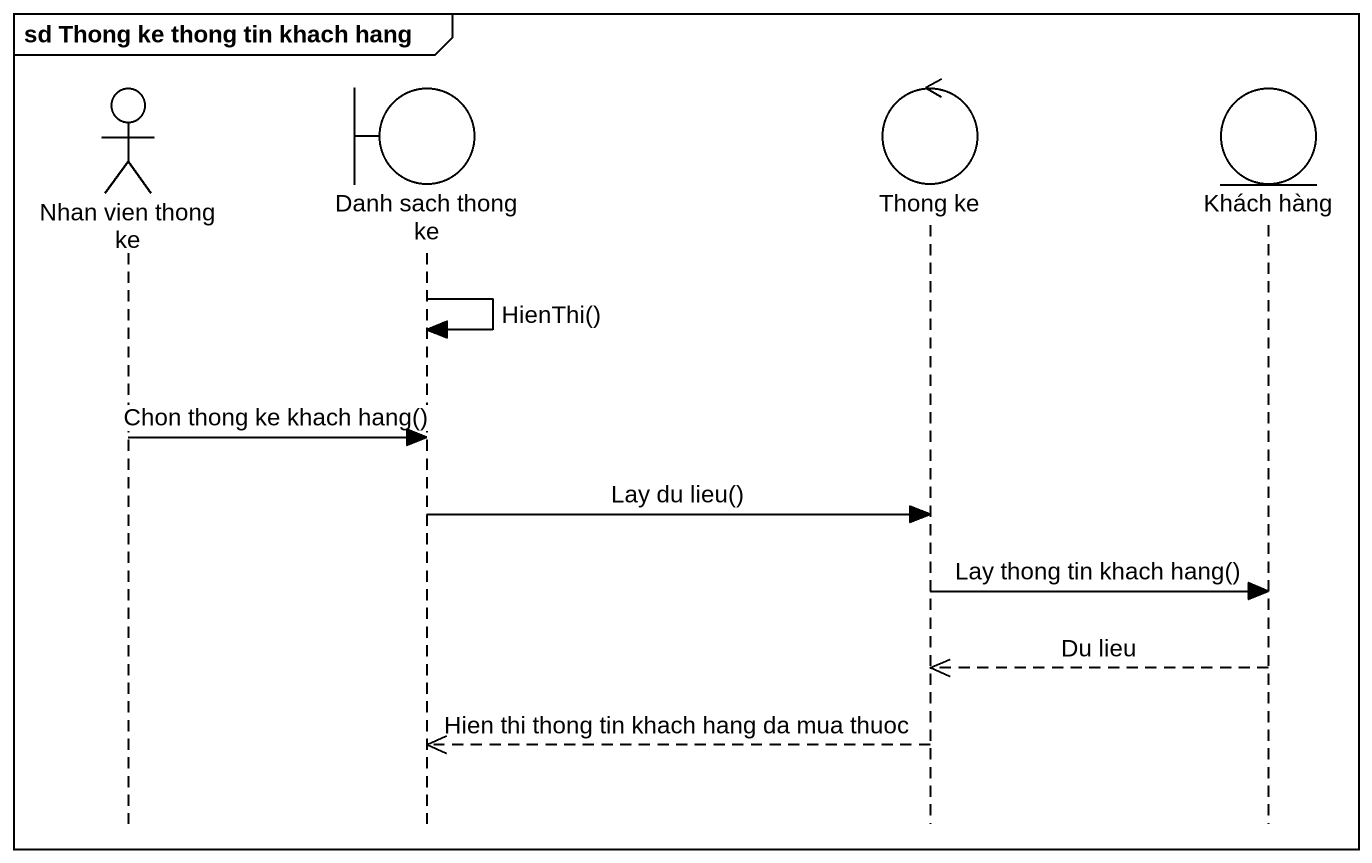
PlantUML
@startuml
mainframe sd Thong ke thong tin khach hang
hide footbox
actor "Nhan vien thong ke" as Nhan_vien_thong_ke
boundary "Danh sach thong ke" as Danh_sach_thong_ke
control "Thong ke" as Thong_ke
entity "Khách hàng" as Khách_hàng

Danh_sach_thong_ke -> Danh_sach_thong_ke : HienThi()
Nhan_vien_thong_ke -> Danh_sach_thong_ke : Chon thong ke khach hang()
Danh_sach_thong_ke -> Thong_ke : Lay du lieu()
Thong_ke -> Khách_hàng : Lay thong tin khach hang()
Khách_hàng -->> Thong_ke : Du lieu
Thong_ke -->> Danh_sach_thong_ke : Hien thi thong tin khach hang da mua thuoc
@enduml
